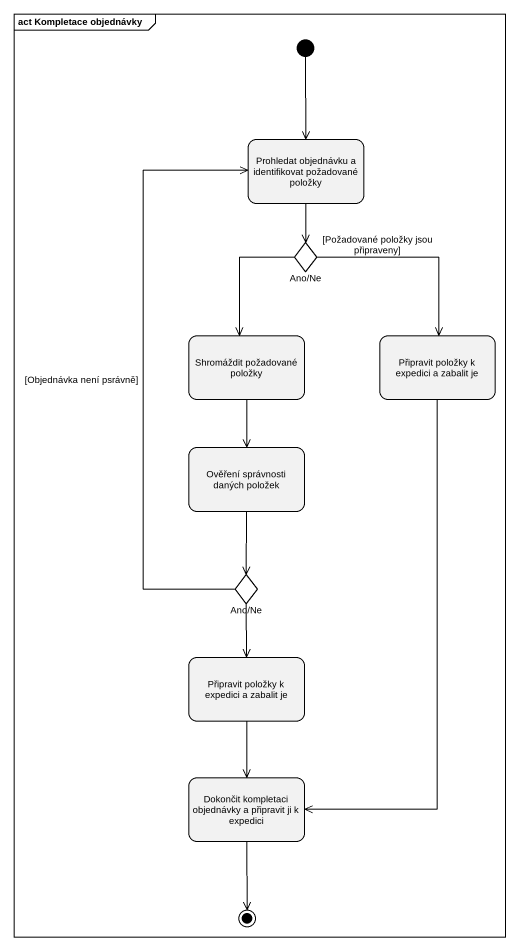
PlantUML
@startuml
mainframe act Kompletace objednávky
hide empty description
state "Prohledat objednávku a identifikovat požadované položky" as Prohledat_objednávku_a
state "Ano/Ne" as Ano_Ne <<choice>>
state "Shromáždit požadované položky" as Shromáždit_požadované
state "Připravit položky k expedici a zabalit je" as Připravit_položky_k
state "Ověření správnosti daných položek" as Ověření_správnosti_daných
state "Ano/Ne" as Ano_Ne_2 <<choice>>
state "Připravit položky k expedici a zabalit je" as Připravit_položky_k_2
state "Dokončit kompletaci objednávky a připravit ji k expedici" as Dokončit_kompletaci
[*] --> Prohledat_objednávku_a
Prohledat_objednávku_a --> Ano_Ne
Ano_Ne --> Shromáždit_požadované
Ano_Ne --> Připravit_položky_k : [Požadované položky jsou připraveny]
Shromáždit_požadované --> Ověření_správnosti_daných
Připravit_položky_k --> Dokončit_kompletaci
Ověření_správnosti_daných --> Ano_Ne_2
Ano_Ne_2 -up-> Prohledat_objednávku_a : [Objednávka není psrávně]
Ano_Ne_2 --> Připravit_položky_k_2
Připravit_položky_k_2 --> Dokončit_kompletaci
Dokončit_kompletaci --> [*]
@enduml
